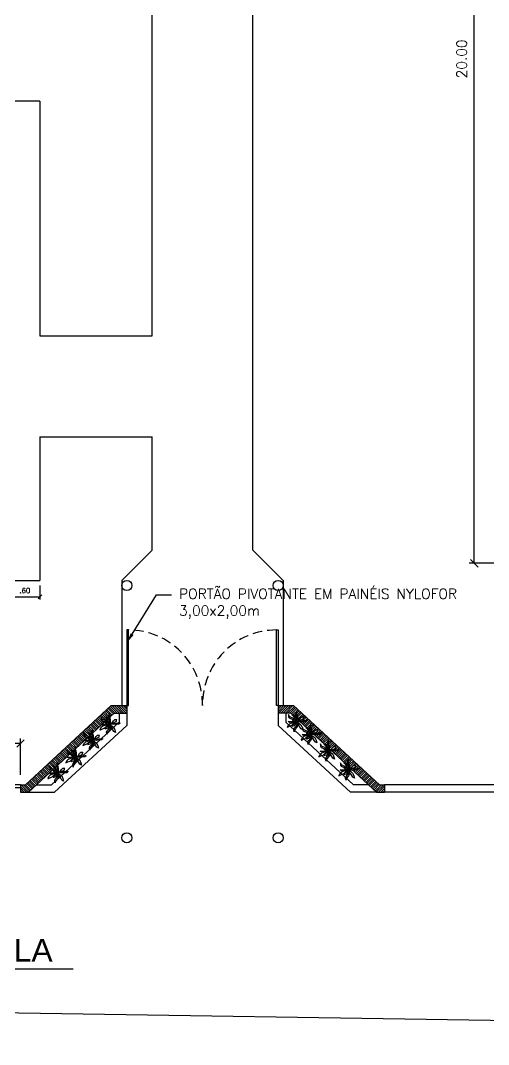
# Model space of a CAD drawing. Header units: millimetres. Extents: x -11 to 499, y 215 to 428.
# Drawn here: x 189.73 to 199.01, y 240.22 to 260.52 of the extents above; entities that cross this region are included whole.
import ezdxf
from ezdxf import colors
from ezdxf.entities.mleader import LeaderData, LeaderLine
from ezdxf.enums import TextEntityAlignment as Align
from ezdxf.math import Vec2, Vec3

# ---------------------------------------------------------------- set-up
doc = ezdxf.new("R2010")
doc.units = ezdxf.units.MM
doc.linetypes.add('HIDDEN', pattern=[9.525, 6.35, -3.175])
for name, color, linetype in [('ARQ-COTAS', 30, 'Continuous'), ('ARQ-ESQ-02', 2, 'Continuous'), ('ARQ-HACHURA', 253, 'Continuous'), ('ARQ-PENA-02', 2, 'Continuous'), ('ARQ-PENA-03', 3, 'Continuous'), ('ARQ-PISO', 8, 'Continuous'), ('ARQ-PROJ-01', 1, 'HIDDEN'), ('ARQ-SÍMBOLOS', 2, 'Continuous'), ('ARQ-TEXTO2', 2, 'Continuous'), ('ARQ-TEXTO4', 4, 'Continuous')]:
    doc.layers.add(name, color=color, linetype=linetype)
doc.styles.add('arial', font='arial.ttf')
doc.styles.add('ROMANS', font='romans.shx')
doc.styles.add('Romans_Anot', font='romans.shx')
doc.dimstyles.new('Escala 1-100', dxfattribs={"dimtxt": 0.2, "dimasz": 0.15, "dimexe": 0.1, "dimexo": 0.2, "dimgap": 0.15, "dimtad": 1, "dimzin": 4, "dimdsep": 46, "dimtxsty": 'Romans_Anot', "dimblk": 'OBLIQUE', "dimcen": 0.25, "dimclrd": 256, "dimclre": 256, "dimclrt": 2, "dimadec": 0, "dimazin": 0, "dimtfac": 1, "dimtix": 1, "dimtmove": 2, "dimatfit": 3, "dimfxl": 1, "dimlwd": -1, "dimlwe": -1, "dimarcsym": 0})
doc.dimstyles.new('Escala 1-50', dxfattribs={"dimscale": 0.5, "dimtxt": 0.2, "dimasz": 0.15, "dimexe": 0.1, "dimexo": 0.2, "dimgap": 0.15, "dimtad": 1, "dimzin": 4, "dimdsep": 46, "dimtxsty": 'Romans_Anot', "dimblk": 'OBLIQUE', "dimcen": 0.25, "dimclrd": 256, "dimclre": 256, "dimclrt": 2, "dimadec": 0, "dimazin": 0, "dimtfac": 1, "dimtix": 1, "dimtmove": 2, "dimatfit": 3, "dimfxl": 1, "dimlwd": -1, "dimlwe": -1, "dimarcsym": 0})

# ---------------------------------------------------------------- blocks, each defined once
blk = doc.blocks.new('_Oblique')
at = {"color": 0, "linetype": 'ByBlock', "lineweight": -2}
blk.add_line((-0.5, -0.5), (0.5, 0.5), dxfattribs=at)
blk = doc.blocks.new('*D81')
at = {"layer": 'ARQ-COTAS', "ltscale": 0.03, "transparency": 16777216}
for p, q in [((199.685, 269.762), (198.626, 269.762)), ((198.726, 249.762), (198.726, 269.762)), ((199.685, 249.762), (198.626, 249.762))]:
    blk.add_line(p, q, dxfattribs=at)
at = {"layer": 'Defpoints', "color": 0, "ltscale": 0.03, "transparency": 16777216}
for p in [(198.726, 269.762), (199.885, 269.762), (199.885, 249.762)]:
    blk.add_point(p, dxfattribs=at)
at = {"layer": 'ARQ-COTAS', "ltscale": 0.03, "transparency": 16777216, "xscale": 0.15, "yscale": 0.15, "zscale": 0.15}
for p, rotation in [((198.726, 269.762), 90), ((198.726, 249.762), 270)]:
    blk.add_blockref('_Oblique', p, dxfattribs=dict(at, rotation=rotation))
at = {"layer": 'ARQ-COTAS', "color": 2, "ltscale": 0.03, "transparency": 16777216, "insert": (198.476, 259.762), "char_height": 0.2, "attachment_point": 5, "rotation": 90, "style": 'Romans_Anot'}
blk.add_mtext('20.00', dxfattribs=at)
blk = doc.blocks.new('Árvore14')
for p, q in [((0.05, 1.53), (-0.07, 1.34)), ((0.05, 1.25), (0.05, 1.53)), ((-1.17, 0), (-0.91, 0.02)), ((-0.98, 0.71), (-1.13, 1)), ((-1.13, 1), (-1.11, 0.7)), ((-1.11, 0.7), (-1.02, 0.52)), ((-1.02, 0.52), (-0.85, 0.44)), ((-0.5, 0.48), (-0.98, 0.71)), ((-0.91, 0.02), (-0.55, 0)), ((-0.85, 0.44), (-0.67, 0.38)), ((-0.67, 0.38), (-0.56, 0.21)), ((0, 0), (-0.67, -0.19)), ((-0.4, 0.95), (-0.64, 0.99)), ((-0.64, 0.99), (-0.51, 0.89)), ((-0.56, 0.21), (-0.43, 0.03)), ((-0.55, 0), (0, 0)), ((0, 0), (-0.54, -0.08)), ((-0.51, 0.89), (-0.36, 0.67)), ((-0.28, 0.07), (-0.5, 0.48)), ((-0.43, 0.03), (0, 0)), ((-0.25, 0.79), (-0.4, 0.95)), ((-0.36, 0.67), (-0.3, 0.4)), ((-0.3, 0.4), (0, 0)), ((0, 0), (-0.28, 0.07)), ((-0.27, -0.14), (0, 0)), ((-0.19, 0.4), (-0.25, 0.79)), ((0, 0), (-0.19, 0.4)), ((-0.07, 1.34), (-0.15, 0.99)), ((-0.15, 0.99), (-0.05, 0.52)), ((0, 0), (-0.07, -0.16)), ((-0.05, 0.52), (0.02, 0.18)), ((-0.04, -0.29), (0, 0)), ((0, 0), (0.17, 0.19)), ((0, 0), (0.38, 0.19)), ((0.67, 0.19), (0, 0)), ((0.02, 0.18), (0, 0)), ((0, 0), (0.57, 0.04)), ((0, 0), (0.17, -0.3)), ((0.59, -0.05), (0, 0)), ((0.03, 1.05), (0.05, 1.25)), ((0.08, 0.89), (0.03, 1.05)), ((0.17, 0.57), (0.08, 0.89)), ((0.17, 0.19), (0.17, 0.57)), ((0.38, 0.19), (0.57, 0.48)), ((0.57, 0.48), (0.76, 0.67)), ((0.57, 0.04), (0.96, 0.17)), ((0.93, 0.02), (0.59, -0.05)), ((0.95, 0.38), (0.67, 0.19)), ((0.76, 0.67), (1.05, 0.67)), ((1.31, 0.02), (0.93, 0.02)), ((1.05, 0.67), (0.95, 0.57)), ((0.95, 0.57), (0.95, 0.38)), ((0.96, 0.17), (1.37, 0.22)), ((1.52, 0.17), (1.31, 0.02)), ((1.37, 0.22), (1.52, 0.17)), ((-1.24, -0.57), (-1.33, -0.81)), ((-1.33, -0.81), (-1.25, -0.78)), ((-1.25, -0.78), (-1.07, -0.69)), ((-1.05, -0.38), (-1.24, -0.57)), ((-0.96, -0.12), (-1.17, 0)), ((-1.07, -0.69), (-0.74, -0.56)), ((-0.95, -0.29), (-1.05, -0.38)), ((-0.54, -0.08), (-0.96, -0.12)), ((-0.67, -0.19), (-0.95, -0.29)), ((-0.74, -0.56), (-0.6, -0.44)), ((-0.6, -0.44), (-0.27, -0.14)), ((-0.53, -0.45), (-0.6, -0.63)), ((-0.6, -0.63), (-0.48, -0.59)), ((-0.21, -0.27), (-0.53, -0.45)), ((-0.48, -0.59), (-0.24, -0.53)), ((-0.39, -1.14), (-0.32, -0.9)), ((-0.33, -1.42), (-0.39, -1.14)), ((-0.31, -1.28), (-0.33, -1.42)), ((-0.32, -0.9), (-0.11, -0.68)), ((-0.23, -1.1), (-0.31, -1.28)), ((-0.24, -0.53), (-0.14, -0.42)), ((0, -0.82), (-0.23, -1.1)), ((-0.07, -0.16), (-0.21, -0.27)), ((-0.14, -0.42), (-0.04, -0.29)), ((-0.11, -0.68), (0.03, -0.52)), ((0.18, -0.52), (0, -0.82)), ((0.03, -0.52), (0.12, -0.28)), ((0.12, -0.28), (0.04, -0.06)), ((0.04, -0.06), (0.34, -0.21)), ((0.17, -0.3), (0.18, -0.52)), ((0.32, -0.51), (0.18, -0.35)), ((0.48, -0.77), (0.32, -0.51)), ((0.34, -0.21), (0.6, -0.44)), ((0.64, -1.02), (0.48, -0.77)), ((0.6, -0.44), (0.78, -0.79)), ((0.87, -1.16), (0.64, -1.02)), ((0.78, -0.79), (0.87, -1.16))]:
    blk.add_line(p, q)
blk = doc.blocks.new('*U190')
at = {"layer": 'ARQ-SÍMBOLOS'}
blk.add_line((0.6, 0), (8.134, 0), dxfattribs=at)
blk.add_circle((0, 0), 0.6, dxfattribs=at)
at = {"layer": 'ARQ-TEXTO2', "style": 'ROMANS'}
blk.add_attdef('ESCALA1', text='', height=0.2, dxfattribs=at).set_placement((0.951, -0.149), align=Align.TOP_LEFT)
at = {"layer": 'ARQ-TEXTO4', "style": 'arial'}
blk.add_attdef('TITULODODESENHO', (0.951, 0.146), '', height=0.45, dxfattribs=at)
blk.add_attdef('0', text='', height=0.45, dxfattribs=at).set_placement((0, 0), align=Align.MIDDLE)
blk = doc.blocks.new('*D113')
at = {"layer": 'ARQ-COTAS', "transparency": 16777216}
for p, q in [((177.054, 245.572), (177.054, 246.289)), ((189.728, 245.572), (189.728, 246.289)), ((189.728, 246.189), (177.054, 246.189))]:
    blk.add_line(p, q, dxfattribs=at)
at = {"layer": 'Defpoints', "color": 0, "transparency": 16777216}
for p in [(177.054, 246.189), (177.054, 245.372), (189.728, 245.372)]:
    blk.add_point(p, dxfattribs=at)
at = {"layer": 'ARQ-COTAS', "transparency": 16777216, "xscale": 0.15, "yscale": 0.15, "zscale": 0.15, "rotation": 180}
blk.add_blockref('_Oblique', (177.054, 246.189), dxfattribs=at)
at = {"layer": 'ARQ-COTAS', "transparency": 16777216, "xscale": 0.15, "yscale": 0.15, "zscale": 0.15}
blk.add_blockref('_Oblique', (189.728, 246.189), dxfattribs=at)
at = {"layer": 'ARQ-COTAS', "color": 2, "transparency": 16777216, "insert": (183.391, 246.439), "char_height": 0.2, "attachment_point": 5, "style": 'Romans_Anot'}
blk.add_mtext('12.67', dxfattribs=at)
blk = doc.blocks.new('*D243')
at = {"layer": 'ARQ-COTAS', "ltscale": 0.03, "transparency": 16777216}
for p, q in [((189.515, 249.322), (189.515, 249.047)), ((190.115, 249.322), (190.115, 249.047)), ((189.515, 249.097), (190.115, 249.097))]:
    blk.add_line(p, q, dxfattribs=at)
at = {"layer": 'Defpoints', "color": 0, "ltscale": 0.03, "transparency": 16777216}
for p in [(189.515, 249.422), (190.115, 249.422), (190.115, 249.097)]:
    blk.add_point(p, dxfattribs=at)
at = {"layer": 'ARQ-COTAS', "ltscale": 0.03, "transparency": 16777216, "xscale": 0.075, "yscale": 0.075, "zscale": 0.075, "rotation": 180}
blk.add_blockref('_Oblique', (189.515, 249.097), dxfattribs=at)
at = {"layer": 'ARQ-COTAS', "ltscale": 0.03, "transparency": 16777216, "xscale": 0.075, "yscale": 0.075, "zscale": 0.075}
blk.add_blockref('_Oblique', (190.115, 249.097), dxfattribs=at)
at = {"layer": 'ARQ-COTAS', "color": 2, "ltscale": 0.03, "transparency": 16777216, "insert": (189.815, 249.222), "char_height": 0.1, "attachment_point": 5, "style": 'Romans_Anot'}
blk.add_mtext('.60', dxfattribs=at)

msp = doc.modelspace()

# ---------------------------------------------------------------- hatches: boundary and pattern name
at = {"layer": 'ARQ-HACHURA', "ltscale": 0.03}
h = msp.add_hatch(dxfattribs=at)
h.set_pattern_fill('ANSI31', color=256, scale=0.01, angle=90, double=1)
h.set_pattern_definition([(135, (319.395922, 42.437515), (-0.0224506403, -0.0224506403), [])])
h.paths.add_polyline_path([(191.737, 246.94), (191.528, 246.94), (190.837, 246.303), (190.837, 246.099), (191.001, 246.25), (190.985, 246.259), (191.014, 246.262), (191.061, 246.306), (191.056, 246.313), (191.03, 246.321), (191.006, 246.333), (190.993, 246.358), (190.991, 246.4), (191.012, 246.359), (191.082, 246.325), (191.102, 246.343), (191.1, 246.354), (191.079, 246.385), (191.06, 246.399), (191.093, 246.394), (191.114, 246.371), (191.117, 246.357), (191.135, 246.373), (191.129, 246.399), (191.14, 246.448), (191.158, 246.475), (191.158, 246.435), (191.154, 246.407), (191.158, 246.395), (191.341, 246.564), (191.327, 246.572), (191.353, 246.575), (191.402, 246.62), (191.398, 246.626), (191.373, 246.634), (191.348, 246.646), (191.336, 246.671), (191.333, 246.713), (191.354, 246.672), (191.423, 246.639), (191.444, 246.658), (191.442, 246.667), (191.421, 246.698), (191.402, 246.712), (191.436, 246.707), (191.457, 246.684), (191.458, 246.672), (191.476, 246.689), (191.471, 246.712), (191.482, 246.761), (191.5, 246.787), (191.5, 246.748), (191.496, 246.72), (191.499, 246.71), (191.587, 246.79), (191.737, 246.79)])
h.paths.add_polyline_path([(191.837, 246.94), (191.737, 246.94), (191.737, 246.79), (191.837, 246.79)])
h.paths.add_polyline_path([(190.837, 246.099), (190.837, 246.303), (189.828, 245.372), (189.728, 245.372), (189.728, 245.222), (189.887, 245.222)])
h = msp.add_hatch(dxfattribs=at)
h.set_pattern_fill('ANSI31', color=256, scale=0.01, double=1)
h.set_pattern_definition([(45, (319.395922, 42.437515), (-0.0224506403, 0.0224506403), [])])
h.paths.add_polyline_path([(194.937, 246.94), (194.837, 246.94), (194.837, 246.79), (194.937, 246.79)])
h.paths.add_polyline_path([(195.145, 246.94), (194.937, 246.94), (194.937, 246.79), (195.087, 246.79), (195.117, 246.762), (195.145, 246.758), (195.166, 246.735), (195.17, 246.714), (195.196, 246.689), (195.195, 246.697), (195.181, 246.763), (195.192, 246.812), (195.21, 246.839), (195.21, 246.799), (195.206, 246.771), (195.213, 246.749), (195.226, 246.704), (195.226, 246.662), (195.245, 246.645), (195.256, 246.65), (195.283, 246.691), (195.309, 246.717), (195.35, 246.717), (195.336, 246.704), (195.336, 246.677), (195.296, 246.65), (195.252, 246.638), (195.263, 246.628), (195.282, 246.63), (195.337, 246.647), (195.395, 246.655), (195.416, 246.648), (195.387, 246.627), (195.333, 246.627), (195.285, 246.616), (195.274, 246.617), (195.394, 246.507), (195.423, 246.502), (195.444, 246.48), (195.447, 246.458), (195.474, 246.433), (195.472, 246.441), (195.459, 246.507), (195.47, 246.556), (195.487, 246.583), (195.487, 246.543), (195.483, 246.515), (195.491, 246.493), (195.503, 246.448), (195.503, 246.406), (195.522, 246.389), (195.533, 246.394), (195.56, 246.435), (195.587, 246.462), (195.627, 246.462), (195.614, 246.448), (195.614, 246.421), (195.573, 246.394), (195.529, 246.382), (195.54, 246.372), (195.56, 246.374), (195.614, 246.391), (195.672, 246.399), (195.693, 246.392), (195.665, 246.371), (195.61, 246.371), (195.562, 246.361), (195.552, 246.361), (195.749, 246.179), (195.778, 246.175), (195.799, 246.152), (195.802, 246.131), (195.829, 246.106), (195.827, 246.114), (195.813, 246.18), (195.825, 246.229), (195.837, 246.248), (195.837, 246.303)])
h.paths.add_polyline_path([(195.837, 246.303), (195.837, 246.248), (195.842, 246.256), (195.842, 246.216), (195.838, 246.188), (195.846, 246.166), (195.858, 246.121), (195.858, 246.079), (195.877, 246.062), (195.888, 246.067), (195.915, 246.107), (195.942, 246.134), (195.982, 246.134), (195.969, 246.121), (195.969, 246.094), (195.928, 246.067), (195.884, 246.055), (195.895, 246.045), (195.915, 246.046), (195.969, 246.064), (196.027, 246.072), (196.048, 246.065), (196.02, 246.044), (195.965, 246.044), (195.917, 246.033), (195.907, 246.034), (196.159, 245.802), (196.174, 245.799), (196.195, 245.777), (196.196, 245.767), (196.222, 245.743), (196.209, 245.804), (196.221, 245.853), (196.238, 245.88), (196.238, 245.84), (196.234, 245.812), (196.242, 245.79), (196.254, 245.745), (196.254, 245.714), (196.28, 245.69), (196.284, 245.692), (196.311, 245.732), (196.338, 245.759), (196.378, 245.759), (196.365, 245.745), (196.365, 245.718), (196.324, 245.692), (196.289, 245.681), (196.301, 245.67), (196.311, 245.671), (196.365, 245.688), (196.423, 245.696), (196.444, 245.689), (196.416, 245.668), (196.361, 245.668), (196.315, 245.658), (196.787, 245.222), (196.945, 245.222), (196.945, 245.372), (196.845, 245.372)])

# ---------------------------------------------------------------- linework, layer by layer
at = {"ltscale": 0.03}
for p, q in [((189.728, 245.372), (189.828, 245.372)), ((196.845, 245.372), (196.945, 245.372))]:
    msp.add_line(p, q, dxfattribs=at)
at = {"layer": 'ARQ-ESQ-02', "ltscale": 0.03}
for points in [[(191.867, 246.94), (191.867, 248.44), (191.837, 248.44), (191.837, 246.94)], [(194.807, 246.94), (194.807, 248.44), (194.837, 248.44), (194.837, 246.94)]]:
    msp.add_lwpolyline(points, close=True, dxfattribs=at)
at = {"layer": 'ARQ-PENA-02', "ltscale": 0.03}
msp.add_line((189.728, 245.312), (177.054, 245.312), dxfattribs=at)
at = {"layer": 'ARQ-PENA-03', "ltscale": 0.03}
for p, q in [((189.828, 245.372), (191.528, 246.94)), ((191.528, 246.94), (191.837, 246.94)), ((191.837, 246.94), (191.837, 246.79)), ((194.837, 246.94), (195.145, 246.94)), ((194.837, 246.94), (194.837, 246.79)), ((196.845, 245.372), (195.145, 246.94)), ((189.887, 245.222), (191.587, 246.79)), ((191.587, 246.79), (191.837, 246.79)), ((191.687, 246.79), (191.687, 246.61)), ((191.837, 246.79), (191.837, 246.545)), ((194.837, 246.79), (194.837, 246.545)), ((195.087, 246.79), (194.837, 246.79)), ((194.987, 246.79), (194.987, 246.61)), ((196.787, 245.222), (195.087, 246.79)), ((190.344, 245.372), (191.687, 246.61)), ((190.403, 245.222), (191.837, 246.545)), ((196.27, 245.222), (194.837, 246.545)), ((196.329, 245.372), (194.987, 246.61)), ((189.728, 245.372), (177.054, 245.372)), ((189.728, 245.372), (189.728, 245.222)), ((190.049, 245.372), (190.344, 245.372)), ((196.624, 245.372), (196.329, 245.372)), ((241.762, 245.372), (196.945, 245.372)), ((196.945, 245.372), (196.945, 245.222)), ((189.728, 245.222), (189.887, 245.222)), ((189.887, 245.222), (190.403, 245.222)), ((196.787, 245.222), (196.27, 245.222)), ((196.787, 245.222), (196.945, 245.222)), ((241.912, 245.222), (196.945, 245.222)), ((230.912, 240.222), (177.656, 241.022))]:
    msp.add_line(p, q, dxfattribs=at)
for centre in [(191.837, 249.322), (194.837, 249.322), (191.837, 244.322), (194.837, 244.322)]:
    msp.add_circle(centre, 0.1, dxfattribs=at)
at = {"layer": 'ARQ-PISO'}
for p, q in [((192.337, 254.272), (192.337, 271.912)), ((194.337, 250.022), (194.337, 269.912)), ((190.115, 254.272), (192.337, 254.272)), ((190.115, 252.272), (192.337, 252.272)), ((192.337, 250.022), (192.337, 252.272)), ((191.737, 249.422), (192.337, 250.022)), ((194.936, 249.422), (194.337, 250.022)), ((191.737, 249.422), (191.737, 246.94)), ((194.937, 249.422), (194.937, 246.94))]:
    msp.add_line(p, q, dxfattribs=at)
at = {"layer": 'ARQ-PISO', "ltscale": 0.03}
for p, q in [((190.115, 258.922), (180.615, 258.922)), ((190.115, 258.922), (190.115, 254.272)), ((190.115, 252.272), (190.115, 249.422)), ((180.615, 249.422), (190.115, 249.422))]:
    msp.add_line(p, q, dxfattribs=at)
at = {"layer": 'ARQ-PROJ-01', "ltscale": 0.03}
for centre, start, end in [((191.867, 246.97), 358.8425, 90), ((194.807, 246.97), 90, 181.1575)]:
    msp.add_arc(centre, 1.47, start, end, dxfattribs=at)

# ---------------------------------------------------------------- block references
at = {"ltscale": 0.03, "xscale": 0.1409618389684824, "yscale": 0.1409618389684824, "zscale": 0.1409618389684824}
for p in [(191.492, 246.572), (195.202, 246.623), (191.15, 246.259), (195.479, 246.368), (195.834, 246.04), (190.818, 245.921), (196.23, 245.665), (190.461, 245.608)]:
    msp.add_blockref('Árvore14', p, dxfattribs=at)
at = {"layer": 'ARQ-SÍMBOLOS'}
msp.add_blockref('*U190', (182.638, 241.721), dxfattribs=at).add_auto_attribs({'ESCALA1': 'ESCALA 1:100', '0': '2', 'TITULODODESENHO': 'ENTRADA DA ESCOLA'})

# ---------------------------------------------------------------- dimensions: what is measured, and where the dimension line sits
at = {"layer": 'ARQ-COTAS', "ltscale": 0.03}
dim = msp.add_linear_dim(base=(198.726, 269.762), p1=(199.885, 249.762), p2=(199.885, 269.762), angle=270, dimstyle='Escala 1-100', dxfattribs=at)
dim.commit()
dim.dimension.update_dxf_attribs({"geometry": '*D81', "text_midpoint": (198.476, 259.762)})
dim = msp.add_linear_dim(base=(190.115, 249.097), p1=(189.515, 249.422), p2=(190.115, 249.422), dimstyle='Escala 1-50', dxfattribs=at)
dim.commit()
dim.dimension.update_dxf_attribs({"geometry": '*D243', "text_midpoint": (189.815, 249.222)})
at = {"layer": 'ARQ-COTAS'}
dim = msp.add_linear_dim(base=(177.054, 246.189), p1=(189.728, 245.372), p2=(177.054, 245.372), dimstyle='Escala 1-100', dxfattribs=at)
dim.commit()
dim.dimension.update_dxf_attribs({"geometry": '*D113', "text_midpoint": (183.391, 246.439)})

# ---------------------------------------------------------------- leaders
at = {"layer": 'ARQ-TEXTO2', "ltscale": 0.03}
ml = msp.add_multileader_mtext('Standard', dxfattribs=at)
ml.set_content('PORTÃO PIVOTANTE EM PAINÉIS NYLOFOR\\P3,00x2,00m', color=2, style='Romans_Anot')
ml.set_leader_properties(color=256, linetype='ByLayer', lineweight=-1)
ml.build(insert=Vec2(0, 0))
ml.multileader.update_dxf_attribs({"text_top_attachment_type": 10, "text_bottom_attachment_type": 10, "dogleg_length": 0.3, "arrow_head_size": 0.2})
ctx = ml.context
ctx.base_point, ctx.char_height, ctx.arrow_head_size, ctx.landing_gap_size, ctx.plane_origin = Vec3(192.723, 249.139), 0.2, 0.2, 0.15, Vec3(191.837, 248.187)
notes = []
notes.append((ctx, [(1, (1, 1, 0), (192.423, 249.139), (1, 0), 0.3, [(0, [(191.837, 248.187)], 0, [])])]))
ctx.mtext.insert, ctx.mtext.flow_direction = Vec3(192.873, 249.258), 5
for ctx, leaders in notes:
    for number, flags, end, landing, length, lines in leaders:
        leader = LeaderData()
        leader.index, (leader.has_last_leader_line, leader.has_dogleg_vector, leader.attachment_direction) = number, flags
        leader.last_leader_point, leader.dogleg_vector, leader.dogleg_length = Vec3(end), Vec3(landing), length
        for number, points, colour, breaks in lines:
            line = LeaderLine()
            line.index, line.vertices, line.color, line.breaks = number, Vec3.list(points), colors.encode_raw_color(colour), breaks
            leader.lines.append(line)
        ctx.leaders.append(leader)

doc.saveas('drawing.dxf')
